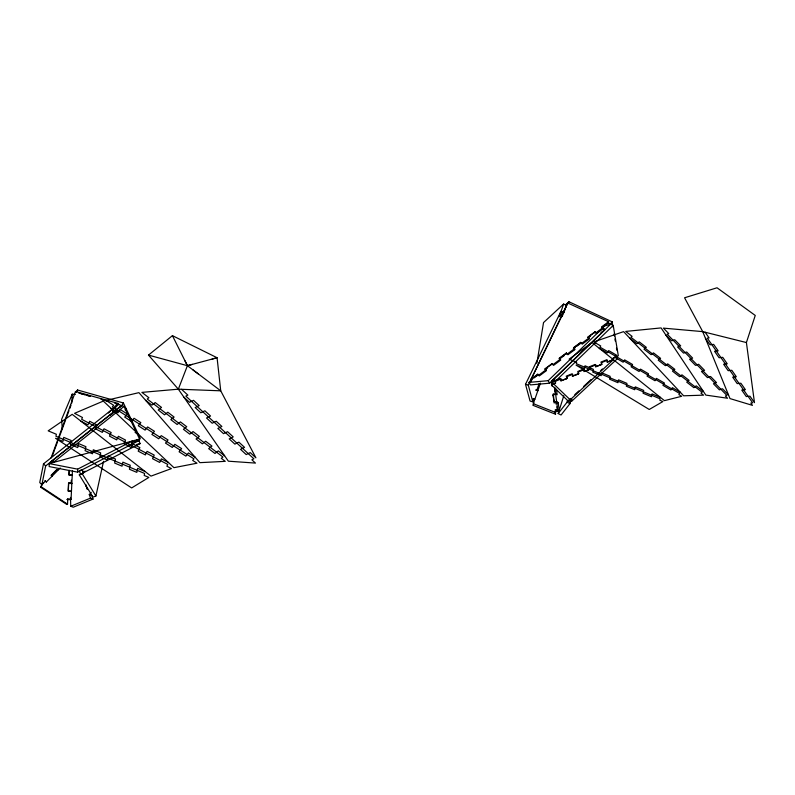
<?xml version="1.0" encoding="UTF-8"?>
<svg xmlns="http://www.w3.org/2000/svg" width="795" height="795" viewBox="0 0 795 795"><rect width="100%" height="100%" fill="white"/><g stroke="black" fill="none" stroke-linecap="round" stroke-linejoin="round"><path stroke-width="1.19" d="M115.066 403.274L124.02 406.444L139.582 439.059L49.201 463.584L49.161 466.566L77.602 472.141L138.966 440.569L140.238 438.274L123.394 402.976L77.532 389.997L76.25 392.293L75.505 391.478L51.039 458.009M51.347 463.346L51.377 461.348L53.653 460.683M77.602 472.141L77.642 469.149L132.278 441.046L132.238 444.027L128.87 444.991M132.159 444.107L132.278 441.046M71.798 403.035L72.226 394.151L75.386 394.399M41.926 484.254L40.803 487.325L66.879 504.507L67.535 504.149L67.774 499.091L71.073 499.33L72.454 470.63M69.165 470.392L68.946 474.983L72.236 475.221L69.076 474.983L69.304 470.392M91.246 492.334L89.259 494.629L91.773 495.593L93.035 499.071L73.249 507.22L70.735 506.256L70.526 497.392M71.361 480.18L71.202 483.618L71.848 483.261L68.688 483.012L68.3 491.052L71.461 491.29L68.171 491.052L68.559 483.022L71.848 483.261L71.063 483.628M554.741 387.274L557.653 409.505L555.278 409.683L555.526 414.225L533.226 405.41L534.061 399.338M553.111 395.831L553.24 394.121L555.616 393.942L557.156 394.747L556.43 389.192M556.51 403.433L556.639 401.723L554.254 401.902L553.24 394.121M555.158 411.393L557.534 411.214L557.653 409.505M602.014 327.59L608.423 322.84L608.572 321.727L567.769 303.014L530.474 380.586L532.262 379.265M608.572 321.727L602.163 326.487L603.653 328.265L596.508 333.562L595.008 331.783L587.853 337.08L589.353 338.859L582.198 344.165L580.698 342.387L573.543 347.683L575.043 349.462L567.888 354.759L566.388 352.98L559.233 358.287L560.733 360.065L553.578 365.362L552.088 363.583L544.933 368.88L546.423 370.659L539.278 375.965L537.778 374.187L537.629 375.29L534.051 377.933M551.939 364.686L552.088 363.583M560.366 319.034L567.769 303.014M566.239 354.083L566.388 352.98M580.698 342.387L580.549 343.49L576.971 346.133M594.859 332.886L595.008 331.783M603.504 329.368L603.653 328.265M536.873 363.355L543.522 322.581L563.585 304.068L566.457 305.181L563.854 312.763L560.972 311.65L563.585 304.068M533.226 405.41L533.763 402.131M533.942 401.048L534.31 398.792M558.179 413.519L567.083 402.2L567.342 400.789L570.204 402.26L569.945 403.671L561.041 415L558.179 413.519L563.804 395.751M612.15 359.916L616.155 356.19L616.99 359.062L571.585 401.316L571.943 399.358M110.535 415.159L113.784 411.86L111.628 409.773L43.496 463.853L39.75 482.575L41.906 484.662L45.504 481.025L46.358 481.999L60.182 467.997M41.906 484.662L45.653 465.94L113.784 411.86M131.881 442.328L138.966 440.569L136.869 439.506L138.966 440.559L140.079 443.6L79.291 474.873L92.985 497.094L95.907 496.01L103.539 461.309M557.355 409.703L556.739 411.651L559.203 410.309L558.179 402.528L556.639 401.723L554.999 402.618M705.443 338.322L709.985 344.791L713.632 344.374L718.173 350.853L714.526 351.271L719.068 357.74L722.715 357.323L727.246 363.792L723.599 364.209L728.141 370.689L731.788 370.271L736.329 376.741L732.682 377.158L737.213 383.627L740.861 383.22L745.402 389.689L741.755 390.106L746.296 396.576L749.943 396.158L754.475 402.638L746.406 342.546L755.25 315.446L717.04 287.78L684.575 297.777L702.72 331.624L729.989 398.583L752.448 405.361L750.828 403.045L752.656 402.846L707.272 338.114L709.1 337.905L705.105 332.221M559.054 316.827L560.912 311.421L563.695 312.197L562.204 316.529M560.276 315.983L561.767 311.66L563.685 312.405M560.912 311.421L525.505 384.323L530.066 401.068L532.839 401.853L533.902 398.762L534.856 399.338L540.441 383.111M539.119 383.617L536.883 390.106L537.827 390.683L537.042 390.673M52.351 455.923L54.378 450.407M54.785 449.304L57.618 441.593M58.025 440.5L60.052 434.984M60.45 433.881L65.717 419.561M66.124 418.458L68.966 410.747M69.771 408.55L70.984 405.241M40.803 487.325L42.96 482.873M181.558 389.312L187.858 395.115L185.841 396.099L253.893 458.804L251.876 459.798L255.453 463.088L228.374 461.189L178.338 389.182L187.411 365.7L184.907 360.682M72.226 394.151L61.632 419.353L62.288 428.922M532.839 401.853L528.278 385.098L533.793 373.749M534.27 372.776L543.283 354.212M543.76 353.228L559.899 320.007M76.26 392.293L77.532 389.997M123.394 402.976L122.122 405.271L51.456 461.279L53.345 462.452L124.02 406.444M125.143 409.942L125.988 408.411M565.851 305.687L568.902 301.742L612.031 321.766L612.885 326.834M567.62 304.038L568.902 301.742L565.364 305.032M570.204 402.26L571.317 400.402L569.409 399.418M108.368 413.072L117.928 403.383L118.684 404.238L112.373 410.627L111.628 409.773L113.884 412.088L111.459 414.443M529.053 382.385L548.212 380.676L603.206 327.441L604.607 329.975L549.603 383.2L530.454 384.909L529.053 382.385L531.666 380.447L530.573 379.841L537.728 374.544L538.821 375.141L545.976 369.844L544.883 369.238L552.038 363.941L553.131 364.547L560.286 359.241L559.193 358.644L566.338 353.338L567.441 353.944L574.586 348.647L573.493 348.041L580.648 342.744L581.741 343.341L588.896 338.044L587.803 337.438L594.958 332.141L596.051 332.747L603.206 327.441M607.43 322.531L613.213 325.433L618.321 355.792L613.243 357.849L612.816 359.897L607.032 362.242L607.459 360.195L601.676 362.54L601.249 364.587L595.465 366.922L595.882 364.875L590.099 367.22L589.681 369.268L583.898 371.613L584.315 369.566L578.531 371.901L578.104 373.948L572.32 376.293L572.748 374.246L566.964 376.591L566.537 378.639L560.753 380.984L561.181 378.927L555.397 381.272L552.932 379.911L610.749 324.072L612.031 321.776L610.749 324.072L601.656 326.984M555.397 381.272L613.213 325.433M555.625 382.981L553.499 384.084L552.515 381.958L554.632 380.855L555.625 382.981L551.442 384.919L568.087 400.918L569.856 399.269M574.805 394.668L578.869 390.892M583.739 386.35L591.043 379.553M600.791 370.49L602.411 368.979M568.087 400.918L570.214 399.815L613.472 359.559L607.688 361.904L606.694 359.777L600.911 362.113L601.904 364.239L599.778 365.352M79.291 474.873L82.213 473.79L85.184 471.177M183.834 397.093L189.498 402.32L193.523 400.342L199.197 405.569L195.173 407.537L200.837 412.764L204.871 410.796L210.536 416.014L206.511 417.991L212.186 423.218L216.21 421.241L221.885 426.468L217.85 428.445L223.524 433.673L227.549 431.695L233.223 436.922L229.198 438.89L234.863 444.117L238.888 442.149L244.562 447.366L240.537 449.344L246.202 454.571L250.236 452.594L255.901 457.821L220.732 390.822L178.338 389.182L148.486 355.097L172.426 335.649L217.065 357.73L212.126 359.062M530.623 379.483L537.778 374.187M545.678 369.327L547.467 367.996M560.872 358.058L564.45 355.415M573.394 348.786L575.183 347.465M588.598 337.527L590.387 336.196M601.03 332.618L604.607 329.975M70.288 499.687L67.128 499.449L67.774 499.091M71.073 499.33L67.128 499.449M555.616 393.942L553.151 395.274L553.409 398.057M555.715 403.87L558.179 402.528M565.076 379.404L567.193 378.291L566.199 376.164L571.993 373.829L572.976 375.956L578.77 373.61L577.776 371.484L583.56 369.138L584.554 371.265L590.337 368.93L589.343 366.803L595.127 364.458L596.121 366.584L601.904 364.239M576.643 374.713L578.77 373.61M588.211 370.033L590.337 368.93M611.345 360.662L613.472 359.559M70.735 506.256L90.531 498.107L93.035 499.071M552.932 379.911L554.86 379.135M554.632 380.855L560.415 378.509L561.409 380.636L567.193 378.291M552.515 381.958L554.443 381.183M551.442 384.919L553.499 384.084M148.486 355.097L187.411 365.7L192.36 364.368M187.411 365.69L217.075 357.74L220.732 390.822L187.411 365.7L172.426 335.649M136.561 444.475L140.079 443.6M178.338 389.182L141.908 392.382L148.894 397.739L147.244 399.03L222.938 457.026L221.288 458.308L225.253 461.348L199.893 462.66L138.916 392.641L106.033 400.432L113.645 405.281L112.373 406.851L193.96 458.874L192.688 460.444L197.021 463.207L173.916 467.669L103.31 401.078L74.551 413.33L82.481 417.494L81.647 419.293L167.735 464.419L166.89 466.228L171.412 468.593L150.98 476.125L72.196 414.334L48.167 430.84L56.356 434.269L55.958 436.286L144.611 473.452L144.203 475.46L148.874 477.417L131.652 487.931L55.551 438.293L62.944 441.394L63.749 437.369L71.133 440.47L70.328 444.484L77.721 447.585L78.526 443.56L85.91 446.661L85.105 450.685L92.498 453.776L93.303 449.761L100.687 452.862L99.882 456.877L107.265 459.977L108.07 455.952L115.464 459.053L114.659 463.078L122.042 466.168L122.847 462.153L130.241 465.244L129.436 469.269L136.82 472.369L137.624 468.344L145.008 471.445M560.972 311.65L561.767 311.66M49.201 463.584L77.642 469.149M746.406 342.546L702.72 331.624L663.418 328.126L668.744 333.592L667.194 334.158L726.928 395.453L725.378 396.019L727.534 398.235L705.831 395.095L661.112 327.918L625.695 331.416L632.105 336.365L630.912 337.269L702.154 392.253L700.971 393.167L703.565 395.165L683.63 395.791L623.608 331.624L593.756 341.92L600.732 345.974L599.996 347.147L679.616 393.455L678.88 394.628L681.722 396.278L664.441 400.64L592.027 342.506L569.131 359.131L576.643 362.281L576.365 363.713L660.118 398.832L659.84 400.253L662.901 401.535L649.257 409.475L576.077 365.134L584.454 368.651L585.021 365.789L593.398 369.307L592.832 372.159L601.199 375.677L601.775 372.815L610.153 376.333L609.576 379.185L617.954 382.693L618.53 379.841L626.907 383.349L626.331 386.211L634.708 389.719L635.275 386.867L643.652 390.375L643.085 393.237L651.463 396.745L652.029 393.893L660.406 397.401M525.505 384.323L528.278 385.098M535.979 390.166L537.827 390.683L535.909 389.938M532.998 398.822L534.856 399.338M75.505 391.478L117.928 403.383M80.971 393.654L90.391 396.298L86.844 395.284M106.898 400.928L101.005 399.279L106.838 400.938M115.146 403.244L118.684 404.238M78.616 392.959L84.489 394.618M533.346 403.701L555.645 412.516M567.083 402.2L569.945 403.671M168.57 462.62L161.395 458.864L159.715 462.461L152.541 458.705L154.22 455.098L147.045 451.341L145.376 454.939L138.201 451.182L139.87 447.575L132.705 443.819L131.026 447.416L123.851 443.66L125.53 440.062L118.356 436.296L116.676 439.893L109.501 436.137L111.181 432.54L104.006 428.773L102.326 432.371L95.152 428.614L96.831 425.017L89.656 421.251L87.977 424.848L80.812 421.092M51.377 461.348L53.345 462.452M680.351 392.293L672.391 387.662L670.92 389.997L662.96 385.366L664.431 383.031L656.471 378.4L654.991 380.735L647.031 376.105L648.501 373.759L640.541 369.128L639.071 371.474L631.111 366.843L632.582 364.498L624.622 359.867L623.141 362.202L615.181 357.571L616.652 355.236L608.692 350.605L607.221 352.94L599.261 348.309M135.1 432.45L136.988 433.623M195.232 457.304L188.425 452.961L185.891 456.111L179.094 451.779L181.628 448.628L174.83 444.296L172.296 447.446L165.499 443.103L168.033 439.963L161.236 435.63L158.702 438.77L151.895 434.438L154.439 431.288L147.641 426.955L145.097 430.105L138.3 425.772L140.834 422.622L134.037 418.289L131.503 421.43L124.706 417.097L127.24 413.957L120.443 409.614L117.908 412.764L111.111 408.431M41.449 486.967L67.535 504.149M192.966 369.884L198.521 374.077M224.588 455.734L218.277 450.904L214.978 453.478L208.668 448.648L211.967 446.075L205.667 441.235L202.357 443.809L196.057 438.979L199.356 436.405L193.046 431.576L189.747 434.149L183.436 429.31L186.736 426.736L180.435 421.906L177.136 424.48L170.826 419.651L174.125 417.077L167.815 412.237L164.515 414.811L158.215 409.982L161.514 407.408L155.204 402.568L151.905 405.142L145.594 400.312M703.337 391.349L696.211 385.853L693.846 387.662L686.721 382.166L689.086 380.348L681.971 374.852L679.596 376.671L672.471 371.166L674.846 369.357L667.721 363.852L665.355 365.67L658.23 360.175L660.595 358.356L653.47 352.861L651.105 354.669L643.98 349.174L646.345 347.355L639.22 341.86L636.855 343.678L629.729 338.173M553.568 383.816L570.214 399.815M43.496 463.853L45.653 465.94M44.918 480.607L46.358 481.999M728.478 394.877L722.506 388.755L719.405 389.888L713.433 383.756L716.534 382.624L710.561 376.492L707.461 377.635L701.488 371.503L704.579 370.361L698.606 364.239L695.516 365.372L689.543 359.241L692.634 358.108L686.661 351.976L683.571 353.119L677.598 346.988L680.689 345.845L674.716 339.723L671.616 340.856L665.644 334.725M82.213 473.79L95.907 496.01M573.493 348.041L574.427 349.721M548.212 380.676L549.603 383.2M530.573 379.841L531.507 381.521M80.434 473.86L79.182 470.759L82.104 469.676L83.366 472.777L82.253 469.746M85.671 484.662L87.251 489.024M85.691 484.811L87.281 489.173M89.259 494.629L90.531 498.107M570.75 398.444L571.585 401.316M614.078 333.92L614.416 335.947M614.933 338.978L615.27 341.005M616.463 348.091L616.801 350.108M553.718 379.483L554.006 381.709M554.473 387.871L555.059 392.313M556.947 406.772L557.534 411.214M551.482 380.775L552.217 386.34M551.402 381.938L551.839 385.267M553.737 399.726L554.175 403.055M555.278 412.337L555.526 414.225M56.882 469.497L51.188 475.261L52.053 476.225L51.307 475.38L56.992 469.616L57.737 470.461L56.882 469.497M118.624 407.964L113.377 411.999L122.122 405.271L118.624 407.964"/></g></svg>
